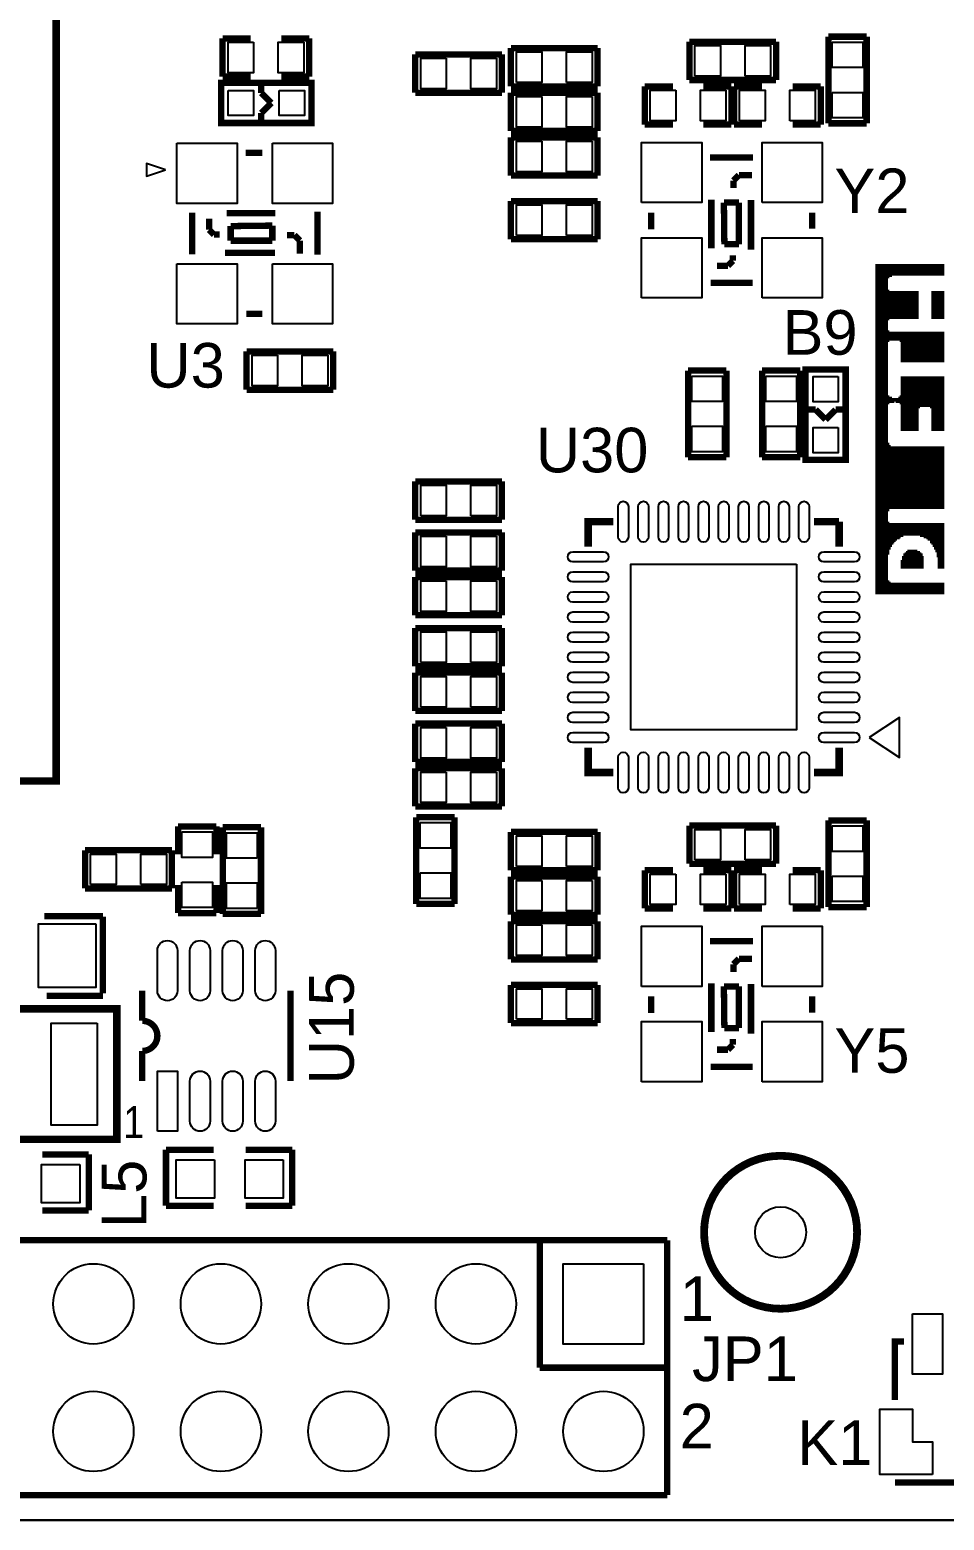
# Model space of a CAD drawing. Extents: x -38 to 87, y 0 to 70.
# Drawn here: x 46.7 to 64.92, y 0 to 29.7 of the extents above; entities that cross this region are included whole.
import ezdxf
from ezdxf.enums import TextEntityAlignment as Align

# ---------------------------------------------------------------- set-up
doc = ezdxf.new("R2010")
doc.units = 0
for name, color, linetype in [('BG_OUTLINE', 7, 'CONTINUOUS'), ('BG_SILKSCREEN_TOP', 2, 'CONTINUOUS'), ('PG_SILKSCREEN_TOP', 2, 'CONTINUOUS'), ('PIN_TOP', 1, 'CONTINUOUS'), ('RD_SILKSCREEN_TOP', 177, 'CONTINUOUS')]:
    doc.layers.add(name, color=color, linetype=linetype)

msp = doc.modelspace()

# ---------------------------------------------------------------- linework, layer by layer
at = {"layer": 'BG_OUTLINE'}
msp.add_lwpolyline([(84.00001, 0, 0.414211), (85.000008, 0.999998), (85.000008, 54.999992, 0.414213), (84.00001, 55.99999), (0.999998, 55.99999, 0.414214), (0, 54.999992), (0, 0.999998, 0.414212), (0.999998, 0)], format="xyb", close=True, dxfattribs=at)
msp.add_lwpolyline([(84.00001, 0), (0.999998, 0)], dxfattribs=at)
at = {"layer": 'BG_SILKSCREEN_TOP', "const_width": 0.0254}
for points in [[(63.55842, 18.4531), (63.55842, 25.0317)], [(63.58382, 18.4531), (63.58382, 25.0317)], [(63.60922, 18.4531), (63.60922, 25.0317)], [(63.63462, 18.4531), (63.63462, 25.0317)], [(63.66002, 18.4531), (63.66002, 25.0317)], [(63.68542, 18.4531), (63.68542, 25.0317)], [(63.71082, 18.4531), (63.71082, 25.0317)], [(63.73622, 18.4531), (63.73622, 25.0317)], [(63.76162, 18.4531), (63.76162, 25.0317)], [(63.78702, 18.4531), (63.78702, 25.0317)], [(63.81242, 24.7523), (63.81242, 25.0317)], [(63.83782, 24.7777), (63.83782, 25.0317)], [(63.86322, 24.7777), (63.86322, 25.0317)], [(63.88862, 24.8031), (63.88862, 25.0317)], [(63.91402, 24.8031), (63.91402, 25.0317)], [(63.93942, 24.8031), (63.93942, 25.0317)], [(63.96482, 24.8031), (63.96482, 25.0317)], [(63.99022, 24.8031), (63.99022, 25.0317)], [(64.01562, 24.8031), (64.01562, 25.0317)], [(64.04102, 24.8031), (64.04102, 25.0317)], [(64.06642, 24.8031), (64.06642, 25.0317)], [(64.09182, 24.8031), (64.09182, 25.0317)], [(64.11722, 24.8031), (64.11722, 25.0317)], [(64.14262, 24.8031), (64.14262, 25.0317)], [(64.16802, 24.8031), (64.16802, 25.0317)], [(64.19342, 24.8031), (64.19342, 25.0317)], [(64.21882, 24.8031), (64.21882, 25.0317)], [(64.24422, 24.8031), (64.24422, 25.0317)], [(64.26962, 24.8031), (64.26962, 25.0317)], [(64.29502, 24.8031), (64.29502, 25.0317)], [(64.32042, 24.8031), (64.32042, 25.0317)], [(64.34582, 24.8031), (64.34582, 25.0317)], [(64.37122, 24.8031), (64.37122, 25.0317)], [(64.39662, 24.8031), (64.39662, 25.0317)], [(64.42202, 24.8031), (64.42202, 25.0317)], [(64.44742, 24.8031), (64.44742, 25.0317)], [(64.47282, 24.8031), (64.47282, 25.0317)], [(64.49822, 24.8031), (64.49822, 25.0317)], [(64.52362, 24.8031), (64.52362, 25.0317)], [(64.54902, 24.8031), (64.54902, 25.0317)], [(64.57442, 24.8031), (64.57442, 25.0317)], [(64.59982, 24.8031), (64.59982, 25.0317)], [(64.62522, 24.8031), (64.62522, 25.0317)], [(64.65062, 24.8031), (64.65062, 25.0317)], [(64.67602, 24.8031), (64.67602, 25.0317)], [(64.70142, 24.8031), (64.70142, 25.0317)], [(64.72682, 24.8031), (64.72682, 25.0317)], [(64.75222, 24.8031), (64.75222, 25.0317)], [(64.77762, 24.8031), (64.77762, 25.0317)], [(64.80302, 24.8031), (64.80302, 25.0317)], [(64.82842, 24.8031), (64.82842, 25.0317)], [(64.85382, 24.8031), (64.85382, 25.0317)], [(64.87922, 24.8031), (64.87922, 25.0317)], [(64.90462, 24.8031), (64.90462, 25.0317)], [(63.81242, 23.9141), (63.81242, 24.5237)], [(63.83782, 23.9395), (63.83782, 24.4983)], [(63.86322, 23.9395), (63.86322, 24.4983)], [(63.88862, 23.9395), (63.88862, 24.4983)], [(63.91402, 23.9395), (63.91402, 24.4983)], [(63.93942, 23.9395), (63.93942, 24.4983)], [(63.96482, 23.9395), (63.96482, 24.4983)], [(63.99022, 23.9395), (63.99022, 24.4983)], [(64.01562, 23.9395), (64.01562, 24.4983)], [(64.04102, 23.9395), (64.04102, 24.4983)], [(64.06642, 23.9395), (64.06642, 24.4983)], [(64.09182, 23.9395), (64.09182, 24.4983)], [(64.11722, 23.9395), (64.11722, 24.4983)], [(64.14262, 23.9395), (64.14262, 24.4983)], [(64.16802, 23.9395), (64.16802, 24.4983)], [(64.19342, 23.9395), (64.19342, 24.4983)], [(64.21882, 23.9395), (64.21882, 24.4983)], [(64.24422, 23.9395), (64.24422, 24.4983)], [(64.26962, 23.9395), (64.26962, 24.4983)], [(64.29502, 23.9395), (64.29502, 24.4983)], [(64.32042, 23.9395), (64.32042, 24.4983)], [(64.34582, 23.9395), (64.34582, 24.4983)], [(64.37122, 23.9395), (64.37122, 24.4983)], [(64.39662, 23.9395), (64.39662, 24.4983)], [(64.67602, 23.9395), (64.67602, 24.4983)], [(64.70142, 23.9395), (64.70142, 24.4983)], [(64.72682, 23.9395), (64.72682, 24.4983)], [(64.75222, 23.9395), (64.75222, 24.4983)], [(64.77762, 23.9395), (64.77762, 24.4983)], [(64.80302, 23.9395), (64.80302, 24.4983)], [(64.82842, 23.9395), (64.82842, 24.4983)], [(64.85382, 23.9395), (64.85382, 24.4983)], [(64.87922, 23.9395), (64.87922, 24.4983)], [(64.90462, 23.9395), (64.90462, 24.4983)], [(63.81242, 23.4823), (63.81242, 23.7109)], [(63.83782, 23.5077), (63.83782, 23.6855)], [(63.86322, 23.5077), (63.86322, 23.6855)], [(63.88862, 23.5077), (63.88862, 23.6855)], [(63.91402, 23.5077), (63.91402, 23.6855)], [(63.93942, 23.5077), (63.93942, 23.6855)], [(63.96482, 23.5077), (63.96482, 23.6855)], [(63.99022, 23.5077), (63.99022, 23.6855)], [(64.01562, 23.5077), (64.01562, 23.6855)], [(64.04102, 23.4823), (64.04102, 23.6855)], [(64.06642, 23.0759), (64.06642, 23.6855)], [(64.09182, 23.0759), (64.09182, 23.6855)], [(64.11722, 23.0759), (64.11722, 23.6855)], [(64.14262, 23.0759), (64.14262, 23.6855)], [(64.16802, 23.0759), (64.16802, 23.6855)], [(64.19342, 23.0759), (64.19342, 23.6855)], [(64.21882, 23.0759), (64.21882, 23.6855)], [(64.24422, 23.0759), (64.24422, 23.6855)], [(64.26962, 23.0759), (64.26962, 23.6855)], [(64.29502, 23.0759), (64.29502, 23.6855)], [(64.32042, 23.0759), (64.32042, 23.6855)], [(64.34582, 23.0759), (64.34582, 23.6855)], [(64.37122, 23.0759), (64.37122, 23.6855)], [(64.39662, 23.0759), (64.39662, 23.6855)], [(64.42202, 23.0759), (64.42202, 23.6855)], [(64.44742, 23.0759), (64.44742, 23.6855)], [(64.47282, 23.0759), (64.47282, 23.6855)], [(64.49822, 23.0759), (64.49822, 23.6855)], [(64.52362, 23.0759), (64.52362, 23.6855)], [(64.54902, 23.0759), (64.54902, 23.6855)], [(64.57442, 23.0759), (64.57442, 23.6855)], [(64.59982, 23.0759), (64.59982, 23.6855)], [(64.62522, 23.0759), (64.62522, 23.6855)], [(64.65062, 23.0759), (64.65062, 23.6855)], [(64.67602, 23.0759), (64.67602, 23.6855)], [(64.70142, 23.0759), (64.70142, 23.6855)], [(64.72682, 23.0759), (64.72682, 23.6855)], [(64.75222, 23.0759), (64.75222, 23.6855)], [(64.77762, 23.0759), (64.77762, 23.6855)], [(64.80302, 23.0759), (64.80302, 23.6855)], [(64.82842, 23.0759), (64.82842, 23.6855)], [(64.85382, 23.0759), (64.85382, 23.6855)], [(64.87922, 23.0759), (64.87922, 23.6855)], [(64.90462, 23.0759), (64.90462, 23.6855)], [(64.06642, 21.7043), (64.06642, 22.7965)], [(64.09182, 21.7043), (64.09182, 22.7965)], [(64.11722, 21.7043), (64.11722, 22.7965)], [(64.14262, 21.7043), (64.14262, 22.7965)], [(64.16802, 21.7043), (64.16802, 22.7965)], [(64.19342, 21.7043), (64.19342, 22.7965)], [(64.21882, 21.7043), (64.21882, 22.7965)], [(64.24422, 21.7043), (64.24422, 22.7965)], [(64.26962, 21.7043), (64.26962, 22.7965)], [(64.29502, 21.7043), (64.29502, 22.7965)], [(64.32042, 21.7043), (64.32042, 22.7965)], [(64.34582, 21.7043), (64.34582, 22.7965)], [(64.37122, 21.7043), (64.37122, 22.7965)], [(64.39662, 21.7043), (64.39662, 22.7965)], [(64.42202, 22.1615), (64.42202, 22.7965)], [(64.44742, 22.1869), (64.44742, 22.7965)], [(64.47282, 22.1869), (64.47282, 22.7965)], [(64.49822, 22.1869), (64.49822, 22.7965)], [(64.52362, 22.1869), (64.52362, 22.7965)], [(64.54902, 22.1869), (64.54902, 22.7965)], [(64.57442, 22.1869), (64.57442, 22.7965)], [(64.59982, 22.1869), (64.59982, 22.7965)], [(64.62522, 22.1869), (64.62522, 22.7965)], [(64.65062, 22.1615), (64.65062, 22.7965)], [(64.67602, 21.7043), (64.67602, 22.7965)], [(64.70142, 21.7043), (64.70142, 22.7965)], [(64.72682, 21.7043), (64.72682, 22.7965)], [(64.75222, 21.7043), (64.75222, 22.7965)], [(64.77762, 21.7043), (64.77762, 22.7965)], [(64.80302, 21.7043), (64.80302, 22.7965)], [(64.82842, 21.7043), (64.82842, 22.7965)], [(64.85382, 21.7043), (64.85382, 22.7965)], [(64.87922, 21.7043), (64.87922, 22.7965)], [(64.90462, 21.7043), (64.90462, 22.7965)], [(63.81242, 22.2377), (63.81242, 22.4155)], [(63.83782, 22.2631), (63.83782, 22.3901)], [(63.86322, 22.2631), (63.86322, 22.3901)], [(63.88862, 22.2631), (63.88862, 22.3647)], [(63.91402, 22.2631), (63.91402, 22.3647)], [(63.93942, 22.2885), (63.93942, 22.3647)], [(63.96482, 22.2631), (63.96482, 22.3647)], [(63.99022, 22.2631), (63.99022, 22.3647)], [(64.01562, 22.2631), (64.01562, 22.3901)], [(64.04102, 22.2377), (64.04102, 22.4155)], [(63.81242, 20.1041), (63.81242, 21.4757)], [(63.83782, 20.1549), (63.83782, 21.4249)], [(63.86322, 20.1549), (63.86322, 21.3995)], [(63.88862, 20.1549), (63.88862, 21.3995)], [(63.91402, 20.1549), (63.91402, 21.3995)], [(63.93942, 20.1549), (63.93942, 21.3995)], [(63.96482, 20.1549), (63.96482, 21.3995)], [(63.99022, 20.1549), (63.99022, 21.3995)], [(64.01562, 20.1549), (64.01562, 21.3995)], [(64.04102, 20.1549), (64.04102, 21.3995)], [(64.06642, 20.1549), (64.06642, 21.3995)], [(64.09182, 20.1549), (64.09182, 21.3995)], [(64.11722, 20.1549), (64.11722, 21.3995)], [(64.14262, 20.1549), (64.14262, 21.3995)], [(64.16802, 20.1549), (64.16802, 21.3995)], [(64.19342, 20.1549), (64.19342, 21.3995)], [(64.21882, 20.1549), (64.21882, 21.3995)], [(64.24422, 20.1549), (64.24422, 21.3995)], [(64.26962, 20.1549), (64.26962, 21.3995)], [(64.29502, 20.1549), (64.29502, 21.3995)], [(64.32042, 20.1549), (64.32042, 21.3995)], [(64.34582, 20.1549), (64.34582, 21.3995)], [(64.37122, 20.1549), (64.37122, 21.3995)], [(64.39662, 20.1549), (64.39662, 21.3995)], [(64.42202, 20.1549), (64.42202, 21.3995)], [(64.44742, 20.1549), (64.44742, 21.3995)], [(64.47282, 20.1549), (64.47282, 21.3995)], [(64.49822, 20.1549), (64.49822, 21.3995)], [(64.52362, 20.1549), (64.52362, 21.3995)], [(64.54902, 20.1549), (64.54902, 21.3995)], [(64.57442, 20.1549), (64.57442, 21.3995)], [(64.59982, 20.1549), (64.59982, 21.3995)], [(64.62522, 20.1549), (64.62522, 21.3995)], [(64.65062, 20.1549), (64.65062, 21.3995)], [(64.67602, 20.1549), (64.67602, 21.3995)], [(64.70142, 20.1549), (64.70142, 21.3995)], [(64.72682, 20.1549), (64.72682, 21.3995)], [(64.75222, 20.1549), (64.75222, 21.3995)], [(64.77762, 20.1549), (64.77762, 21.3995)], [(64.80302, 20.1549), (64.80302, 21.3995)], [(64.82842, 20.1549), (64.82842, 21.3995)], [(64.85382, 20.1549), (64.85382, 21.3995)], [(64.87922, 20.1549), (64.87922, 21.3995)], [(64.90462, 20.1549), (64.90462, 21.3995)], [(63.81242, 19.2405), (63.81242, 19.9009)], [(63.83782, 19.3421), (63.83782, 19.8755)], [(63.86322, 19.3929), (63.86322, 19.8755)], [(63.88862, 19.4437), (63.88862, 19.8755)], [(63.91402, 19.4691), (63.91402, 19.8755)], [(63.93942, 19.4945), (63.93942, 19.8755)], [(63.96482, 19.5199), (63.96482, 19.8755)], [(63.99022, 19.5453), (63.99022, 19.8755)], [(64.01562, 19.5453), (64.01562, 19.8755)], [(64.04102, 19.5707), (64.04102, 19.8755)], [(64.06642, 19.5961), (64.06642, 19.8755)], [(64.09182, 19.5961), (64.09182, 19.8755)], [(64.11722, 19.6215), (64.11722, 19.8755)], [(64.14262, 19.6215), (64.14262, 19.8755)], [(64.16802, 19.6215), (64.16802, 19.8755)], [(64.19342, 19.6215), (64.19342, 19.8755)], [(64.21882, 19.6215), (64.21882, 19.8755)], [(64.24422, 19.6215), (64.24422, 19.8755)], [(64.26962, 19.6215), (64.26962, 19.8755)], [(64.29502, 19.6215), (64.29502, 19.8755)], [(64.32042, 19.6215), (64.32042, 19.8755)], [(64.34582, 19.6215), (64.34582, 19.8755)], [(64.37122, 19.6215), (64.37122, 19.8755)], [(64.39662, 19.6215), (64.39662, 19.8755)], [(64.42202, 19.6215), (64.42202, 19.8755)], [(64.44742, 19.5961), (64.44742, 19.8755)], [(64.47282, 19.5961), (64.47282, 19.8755)], [(64.49822, 19.5961), (64.49822, 19.8755)], [(64.52362, 19.5707), (64.52362, 19.8755)], [(64.54902, 19.5707), (64.54902, 19.8755)], [(64.57442, 19.5453), (64.57442, 19.8755)], [(64.59982, 19.5199), (64.59982, 19.8755)], [(64.62522, 19.5199), (64.62522, 19.8755)], [(64.65062, 19.4691), (64.65062, 19.8755)], [(64.67602, 19.4437), (64.67602, 19.8755)], [(64.70142, 19.3929), (64.70142, 19.8755)], [(64.72682, 19.3421), (64.72682, 19.8755)], [(64.75222, 19.2913), (64.75222, 19.8755)], [(64.77762, 19.1897), (64.77762, 19.8755)], [(64.80302, 18.9611), (64.80302, 19.8755)], [(64.82842, 18.9611), (64.82842, 19.8755)], [(64.85382, 18.9611), (64.85382, 19.8755)], [(64.87922, 18.9611), (64.87922, 19.8755)], [(64.90462, 18.9611), (64.90462, 19.8755)], [(64.16802, 18.9611), (64.16802, 19.3167)], [(64.19342, 18.9611), (64.19342, 19.3421)], [(64.21882, 18.9611), (64.21882, 19.3421)], [(64.24422, 18.9611), (64.24422, 19.3421)], [(64.26962, 18.9611), (64.26962, 19.3421)], [(64.29502, 18.9611), (64.29502, 19.3421)], [(64.32042, 18.9611), (64.32042, 19.3421)], [(64.34582, 18.9611), (64.34582, 19.3421)], [(64.37122, 18.9611), (64.37122, 19.3421)], [(64.39662, 18.9611), (64.39662, 19.3167)], [(64.42202, 18.9611), (64.42202, 19.3167)], [(64.06642, 18.9611), (64.06642, 19.1389)], [(64.09182, 18.9611), (64.09182, 19.2151)], [(64.11722, 18.9611), (64.11722, 19.2659)], [(64.14262, 18.9611), (64.14262, 19.2913)], [(64.44742, 18.9611), (64.44742, 19.2913)], [(64.47282, 18.9611), (64.47282, 19.2659)], [(64.49822, 18.9611), (64.49822, 19.2151)], [(63.81242, 18.4531), (63.81242, 18.7325)], [(63.83782, 18.4531), (63.83782, 18.7071)], [(63.86322, 18.4531), (63.86322, 18.6817)], [(63.88862, 18.4531), (63.88862, 18.6817)], [(63.91402, 18.4531), (63.91402, 18.6817)], [(63.93942, 18.4531), (63.93942, 18.6817)], [(63.96482, 18.4531), (63.96482, 18.6817)], [(63.99022, 18.4531), (63.99022, 18.6817)], [(64.01562, 18.4531), (64.01562, 18.6817)], [(64.04102, 18.4531), (64.04102, 18.6817)], [(64.06642, 18.4531), (64.06642, 18.6817)], [(64.09182, 18.4531), (64.09182, 18.6817)], [(64.11722, 18.4531), (64.11722, 18.6817)], [(64.14262, 18.4531), (64.14262, 18.6817)], [(64.16802, 18.4531), (64.16802, 18.6817)], [(64.19342, 18.4531), (64.19342, 18.6817)], [(64.21882, 18.4531), (64.21882, 18.6817)], [(64.24422, 18.4531), (64.24422, 18.6817)], [(64.26962, 18.4531), (64.26962, 18.6817)], [(64.29502, 18.4531), (64.29502, 18.6817)], [(64.32042, 18.4531), (64.32042, 18.6817)], [(64.34582, 18.4531), (64.34582, 18.6817)], [(64.37122, 18.4531), (64.37122, 18.6817)], [(64.39662, 18.4531), (64.39662, 18.6817)], [(64.42202, 18.4531), (64.42202, 18.6817)], [(64.44742, 18.4531), (64.44742, 18.6817)], [(64.47282, 18.4531), (64.47282, 18.6817)], [(64.49822, 18.4531), (64.49822, 18.6817)], [(64.52362, 18.4531), (64.52362, 18.6817)], [(64.54902, 18.4531), (64.54902, 18.6817)], [(64.57442, 18.4531), (64.57442, 18.6817)], [(64.59982, 18.4531), (64.59982, 18.6817)], [(64.62522, 18.4531), (64.62522, 18.6817)], [(64.65062, 18.4531), (64.65062, 18.6817)], [(64.67602, 18.4531), (64.67602, 18.6817)], [(64.70142, 18.4531), (64.70142, 18.6817)], [(64.72682, 18.4531), (64.72682, 18.6817)], [(64.75222, 18.4531), (64.75222, 18.6817)], [(64.77762, 18.4531), (64.77762, 18.6817)], [(64.80302, 18.4531), (64.80302, 18.6817)], [(64.82842, 18.4531), (64.82842, 18.6817)], [(64.85382, 18.4531), (64.85382, 18.6817)], [(64.87922, 18.4531), (64.87922, 18.6817)], [(64.90462, 18.4531), (64.90462, 18.6817)]]:
    msp.add_lwpolyline(points, dxfattribs=at)
at = {"layer": 'PG_SILKSCREEN_TOP'}
for points, const_width in [([(30.227499, 14.732508), (47.22749, 14.732508), (47.22749, 31.732499), (30.827497, 31.732499), (30.227499, 31.132501), (30.227499, 14.732508)], 0.150012), ([(51.100888, 29.530904), (50.542088, 29.530904)], 0.127), ([(50.542088, 29.530904), (50.542088, 28.768904)], 0.127), ([(52.269288, 29.530904), (51.710488, 29.530904)], 0.127), ([(52.269288, 28.768904), (52.269288, 29.530904)], 0.127), ([(61.5696, 29.464), (59.8424, 29.464)], 0.127), ([(59.8424, 29.464), (59.8424, 28.702)], 0.127), ([(61.5696, 28.702), (61.5696, 29.464)], 0.127), ([(62.611, 29.5656), (62.611, 27.8384)], 0.127), ([(63.373, 29.5656), (62.611, 29.5656)], 0.127), ([(63.373, 27.8384), (63.373, 29.5656)], 0.127), ([(54.3814, 29.21), (54.3814, 28.448)], 0.127), ([(56.1086, 29.21), (54.3814, 29.21)], 0.127), ([(56.1086, 28.448), (56.1086, 29.21)], 0.127), ([(58.0136, 29.337), (56.2864, 29.337)], 0.127), ([(56.2864, 29.337), (56.2864, 28.575)], 0.127), ([(58.0136, 28.575), (58.0136, 29.337)], 0.127), ([(50.542088, 28.768904), (51.100888, 28.768904)], 0.127), ([(51.710488, 28.768904), (52.269288, 28.768904)], 0.127), ([(50.513691, 28.645104), (50.513691, 27.845106), (52.31351, 27.845106), (52.31351, 28.645104), (50.513691, 28.645104)], 0.127), ([(51.313512, 28.595091), (51.313512, 28.445003)], 0.127), ([(56.2864, 28.575), (58.0136, 28.575)], 0.127), ([(59.5122, 28.575), (58.9534, 28.575)], 0.127), ([(58.9534, 28.575), (58.9534, 27.813)], 0.127), ([(59.8424, 28.702), (61.5696, 28.702)], 0.127), ([(60.6806, 28.575), (60.1218, 28.575)], 0.127), ([(60.6806, 27.813), (60.6806, 28.575)], 0.127), ([(61.2902, 28.575), (60.7314, 28.575)], 0.127), ([(60.7314, 28.575), (60.7314, 27.813)], 0.127), ([(62.4586, 28.575), (61.8998, 28.575)], 0.127), ([(62.4586, 27.813), (62.4586, 28.575)], 0.127), ([(51.313512, 28.445003), (51.513689, 28.245105)], 0.127), ([(51.513689, 28.245105), (51.313512, 28.045207)], 0.127), ([(54.3814, 28.448), (56.1086, 28.448)], 0.127), ([(56.2864, 28.448), (56.2864, 27.686)], 0.127), ([(58.0136, 28.448), (56.2864, 28.448)], 0.127), ([(58.0136, 27.686), (58.0136, 28.448)], 0.127), ([(51.313512, 28.045207), (51.313512, 27.904999)], 0.127), ([(56.2864, 27.686), (58.0136, 27.686)], 0.127), ([(58.9534, 27.813), (59.5122, 27.813)], 0.127), ([(60.1218, 27.813), (60.6806, 27.813)], 0.127), ([(60.7314, 27.813), (61.2902, 27.813)], 0.127), ([(61.8998, 27.813), (62.4586, 27.813)], 0.127), ([(62.611, 27.8384), (63.373, 27.8384)], 0.127), ([(56.2864, 27.559), (56.2864, 26.797)], 0.127), ([(58.0136, 27.559), (56.2864, 27.559)], 0.127), ([(58.0136, 26.797), (58.0136, 27.559)], 0.127), ([(51.004191, 27.250111), (51.334391, 27.250111)], 0.127), ([(60.249206, 27.157883), (61.109225, 27.157883)], 0.127), ([(56.2864, 26.797), (58.0136, 26.797)], 0.127), ([(60.719106, 26.697889), (60.829114, 26.807897)], 0.127), ([(60.719106, 26.548105), (60.719106, 26.697889)], 0.127), ([(60.829114, 26.807897), (61.089108, 26.807897)], 0.127), ([(52.434312, 26.079907), (52.434312, 25.219889)], 0.127), ([(58.0136, 26.289), (56.2864, 26.289)], 0.127), ([(56.2864, 26.289), (56.2864, 25.527)], 0.127), ([(58.0136, 25.527), (58.0136, 26.289)], 0.127), ([(60.279128, 25.347905), (60.279128, 26.318007)], 0.127), ([(60.529114, 26.257987), (60.53902, 25.427889)], 0.127), ([(60.829114, 26.257987), (60.529114, 26.257987)], 0.127), ([(60.829114, 25.427889), (60.829114, 26.257987)], 0.127), ([(61.069118, 25.317983), (61.069118, 26.307999)], 0.127), ([(49.934393, 26.059994), (49.934393, 25.229998)], 0.127), ([(50.274195, 25.940004), (50.274195, 25.719989)], 0.127), ([(50.624308, 26.050011), (51.59441, 26.050011)], 0.127), ([(51.53439, 25.799999), (50.704191, 25.789992)], 0.127), ([(50.704191, 25.789992), (50.704191, 25.5)], 0.127), ([(51.53439, 25.5), (51.53439, 25.799999)], 0.127), ([(59.079028, 25.727889), (59.079028, 26.058089)], 0.127), ([(62.28903, 25.738099), (62.28903, 26.058089)], 0.127), ([(50.274195, 25.719989), (50.374296, 25.619888)], 0.127), ([(50.374296, 25.619888), (50.484405, 25.619888)], 0.127), ([(50.704191, 25.5), (51.53439, 25.5)], 0.127), ([(51.824509, 25.610007), (51.974191, 25.610007)], 0.127), ([(51.974191, 25.610007), (52.0843, 25.5)], 0.127), ([(52.0843, 25.5), (52.0843, 25.240005)], 0.127), ([(56.2864, 25.527), (58.0136, 25.527)], 0.127), ([(50.594412, 25.259894), (51.584403, 25.259894)], 0.127), ([(60.53902, 25.427889), (60.829114, 25.427889)], 0.127), ([(60.709226, 25.097994), (60.709226, 25.208001)], 0.127), ([(60.38911, 24.997893), (60.609124, 24.997893)], 0.127), ([(60.609124, 24.997893), (60.709226, 25.097994)], 0.127), ([(60.269018, 24.658091), (61.099116, 24.658091)], 0.127), ([(51.014503, 24.040109), (51.334391, 24.040109)], 0.127), ([(51.020701, 23.291013), (51.020701, 22.529013)], 0.127), ([(52.747901, 23.291013), (51.020701, 23.291013)], 0.127), ([(52.747901, 22.529013), (52.747901, 23.291013)], 0.127), ([(59.817, 22.9108), (59.817, 21.1836)], 0.127), ([(60.579, 22.9108), (59.817, 22.9108)], 0.127), ([(60.579, 21.1836), (60.579, 22.9108)], 0.127), ([(61.2902, 22.9108), (61.2902, 21.1836)], 0.127), ([(62.0522, 22.9108), (61.2902, 22.9108)], 0.127), ([(62.0522, 21.1836), (62.0522, 22.9108)], 0.127), ([(62.955272, 22.932161), (62.155273, 22.932161), (62.155273, 21.132368), (62.955272, 21.132368), (62.955272, 22.932161)], 0.127), ([(51.020701, 22.529013), (52.747901, 22.529013)], 0.127), ([(62.355374, 22.132366), (62.215166, 22.132366)], 0.127), ([(62.555272, 21.932163), (62.355374, 22.132366)], 0.127), ([(62.75517, 22.132366), (62.555272, 21.932163)], 0.127), ([(62.905284, 22.132366), (62.75517, 22.132366)], 0.127), ([(59.817, 21.1836), (60.579, 21.1836)], 0.127), ([(61.2902, 21.1836), (62.0522, 21.1836)], 0.127), ([(56.1086, 20.701), (54.3814, 20.701)], 0.127), ([(54.3814, 20.701), (54.3814, 19.939)], 0.127), ([(56.1086, 19.939), (56.1086, 20.701)], 0.127), ([(54.3814, 19.939), (56.1086, 19.939)], 0.127), ([(58.325004, 19.898995), (57.825005, 19.898995), (57.825005, 19.398996)], 0.150012), ([(62.824995, 19.898995), (62.324996, 19.898995)], 0.150012), ([(62.824995, 19.398996), (62.824995, 19.898995)], 0.150012), ([(54.3814, 19.685), (54.3814, 18.923)], 0.127), ([(56.1086, 19.685), (54.3814, 19.685)], 0.127), ([(56.1086, 18.923), (56.1086, 19.685)], 0.127), ([(54.3814, 18.923), (56.1086, 18.923)], 0.127), ([(54.3814, 18.796), (54.3814, 18.034)], 0.127), ([(56.1086, 18.796), (54.3814, 18.796)], 0.127), ([(56.1086, 18.034), (56.1086, 18.796)], 0.127), ([(54.3814, 18.034), (56.1086, 18.034)], 0.127), ([(56.1086, 17.78), (54.3814, 17.78)], 0.127), ([(54.3814, 17.78), (54.3814, 17.018)], 0.127), ([(56.1086, 17.018), (56.1086, 17.78)], 0.127), ([(54.3814, 17.018), (56.1086, 17.018)], 0.127), ([(56.1086, 16.891), (54.3814, 16.891)], 0.127), ([(54.3814, 16.891), (54.3814, 16.129)], 0.127), ([(56.1086, 16.129), (56.1086, 16.891)], 0.127), ([(54.3814, 16.129), (56.1086, 16.129)], 0.127), ([(54.3814, 15.875), (54.3814, 15.113)], 0.127), ([(56.1086, 15.875), (54.3814, 15.875)], 0.127), ([(56.1086, 15.113), (56.1086, 15.875)], 0.127), ([(57.825005, 15.399004), (57.825005, 14.899005), (58.325004, 14.899005)], 0.150012), ([(62.324996, 14.899005), (62.824995, 14.899005), (62.824995, 15.399004)], 0.150012), ([(54.3814, 15.113), (56.1086, 15.113)], 0.127), ([(54.3814, 14.986), (54.3814, 14.224)], 0.127), ([(56.1086, 14.986), (54.3814, 14.986)], 0.127), ([(56.1086, 14.224), (56.1086, 14.986)], 0.127), ([(54.3814, 14.224), (56.1086, 14.224)], 0.127), ([(54.40172, 14.01064), (54.40172, 12.28344)], 0.127), ([(55.16372, 14.01064), (54.40172, 14.01064)], 0.127), ([(55.16372, 12.28344), (55.16372, 14.01064)], 0.127), ([(62.611, 13.9446), (62.611, 12.2174)], 0.127), ([(63.373, 13.9446), (62.611, 13.9446)], 0.127), ([(63.373, 12.2174), (63.373, 13.9446)], 0.127), ([(49.657, 13.825499), (49.657, 13.266699)], 0.127), ([(50.419, 13.825499), (49.657, 13.825499)], 0.127), ([(50.419, 13.266699), (50.419, 13.825499)], 0.127), ([(50.546, 13.809701), (50.546, 12.082501)], 0.127), ([(51.308, 13.809701), (50.546, 13.809701)], 0.127), ([(51.308, 12.082501), (51.308, 13.809701)], 0.127), ([(58.0136, 13.716), (56.2864, 13.716)], 0.127), ([(56.2864, 13.716), (56.2864, 12.954)], 0.127), ([(58.0136, 12.954), (58.0136, 13.716)], 0.127), ([(61.5696, 13.843), (59.8424, 13.843)], 0.127), ([(59.8424, 13.843), (59.8424, 13.081)], 0.127), ([(61.5696, 13.081), (61.5696, 13.843)], 0.127), ([(49.53254, 13.35278), (47.80534, 13.35278)], 0.127), ([(47.80534, 13.35278), (47.80534, 12.59078)], 0.127), ([(49.53254, 12.59078), (49.53254, 13.35278)], 0.127), ([(59.8424, 13.081), (61.5696, 13.081)], 0.127), ([(56.2864, 12.954), (58.0136, 12.954)], 0.127), ([(56.2864, 12.827), (56.2864, 12.065)], 0.127), ([(58.0136, 12.827), (56.2864, 12.827)], 0.127), ([(58.0136, 12.065), (58.0136, 12.827)], 0.127), ([(59.5122, 12.954), (58.9534, 12.954)], 0.127), ([(58.9534, 12.954), (58.9534, 12.192)], 0.127), ([(60.6806, 12.954), (60.1218, 12.954)], 0.127), ([(60.6806, 12.192), (60.6806, 12.954)], 0.127), ([(61.2902, 12.954), (60.7314, 12.954)], 0.127), ([(60.7314, 12.954), (60.7314, 12.192)], 0.127), ([(62.4586, 12.954), (61.8998, 12.954)], 0.127), ([(62.4586, 12.192), (62.4586, 12.954)], 0.127), ([(47.80534, 12.59078), (49.53254, 12.59078)], 0.127), ([(49.657, 12.657099), (49.657, 12.098299)], 0.127), ([(50.419, 12.098299), (50.419, 12.657099)], 0.127), ([(54.40172, 12.28344), (55.16372, 12.28344)], 0.127), ([(58.9534, 12.192), (59.5122, 12.192)], 0.127), ([(60.1218, 12.192), (60.6806, 12.192)], 0.127), ([(60.7314, 12.192), (61.2902, 12.192)], 0.127), ([(61.8998, 12.192), (62.4586, 12.192)], 0.127), ([(62.611, 12.2174), (63.373, 12.2174)], 0.127), ([(48.1584, 12.0396), (46.99, 12.0396)], 0.127), ([(48.1584, 10.5029), (48.1584, 12.0269)], 0.127), ([(49.657, 12.098299), (50.419, 12.098299)], 0.127), ([(50.546, 12.082501), (51.308, 12.082501)], 0.127), ([(56.2864, 12.065), (58.0136, 12.065)], 0.127), ([(56.2864, 11.938), (56.2864, 11.176)], 0.127), ([(58.0136, 11.938), (56.2864, 11.938)], 0.127), ([(58.0136, 11.176), (58.0136, 11.938)], 0.127), ([(60.249206, 11.536959), (61.109123, 11.536959)], 0.127), ([(56.2864, 11.176), (58.0136, 11.176)], 0.127), ([(60.719106, 11.076838), (60.829114, 11.186947)], 0.127), ([(60.719106, 10.927156), (60.719106, 11.076838)], 0.127), ([(60.829114, 11.186947), (61.089108, 11.186947)], 0.127), ([(58.0136, 10.668), (56.2864, 10.668)], 0.127), ([(56.2864, 10.668), (56.2864, 9.906)], 0.127), ([(58.0136, 9.906), (58.0136, 10.668)], 0.127), ([(60.279026, 9.726955), (60.279026, 10.697058)], 0.127), ([(60.529114, 10.637037), (60.53902, 9.806838)], 0.127), ([(60.829114, 10.637037), (60.529114, 10.637037)], 0.127), ([(60.829114, 9.806838), (60.829114, 10.637037)], 0.127), ([(61.069118, 9.69706), (61.069118, 10.68705)], 0.127), ([(47.0408, 10.4521), (48.1584, 10.4521)], 0.127), ([(51.894207, 8.752103), (51.894207, 10.551897)], 0.127), ([(59.079028, 10.106838), (59.079028, 10.437038)], 0.127), ([(62.28903, 10.11715), (62.28903, 10.437038)], 0.127), ([(48.435997, 10.189997), (45.036003, 10.189997), (45.036003, 7.590003), (48.435997, 7.590003), (48.435997, 10.189997)], 0.150012), ([(56.2864, 9.906), (58.0136, 9.906)], 0.127), ([(60.53902, 9.806838), (60.829114, 9.806838)], 0.127), ([(60.609023, 9.376842), (60.709124, 9.476943)], 0.127), ([(60.709124, 9.476943), (60.709124, 9.587052)], 0.127), ([(48.943793, 9.352001), (48.943793, 8.752103)], 0.127), ([(60.38911, 9.376842), (60.609023, 9.376842)], 0.127), ([(60.269018, 9.037041), (61.099116, 9.037041)], 0.127), ([(49.4157, 7.38378), (50.3682, 7.38378)], 0.127), ([(49.4157, 6.26618), (49.4157, 7.38378)], 0.127), ([(51.9303, 7.38378), (51.0032, 7.38378)], 0.127), ([(51.9303, 6.26618), (51.9303, 7.38378)], 0.127), ([(47.876409, 7.2898), (46.949309, 7.2898)], 0.127), ([(47.876409, 6.1722), (47.876409, 7.2898)], 0.127), ([(50.3682, 6.26618), (49.4157, 6.26618)], 0.127), ([(51.0032, 6.26618), (51.9303, 6.26618)], 0.127), ([(46.949309, 6.1722), (47.876409, 6.1722)], 0.127), ([(8.600008, 5.579999), (59.400008, 5.579999)], 0.127), ([(56.860008, 5.579999), (56.860008, 3.039999)], 0.127), ([(59.400008, 5.579999), (59.400008, 0.499999)], 0.127), ([(64.116001, 3.563493), (63.935991, 3.563493), (63.935991, 2.393493)], 0.127), ([(56.860008, 3.039999), (59.400008, 3.039999)], 0.127), ([(63.935991, 0.753491), (68.636007, 0.753491)], 0.127), ([(59.400008, 0.499999), (8.600008, 0.499999)], 0.127)]:
    msp.add_lwpolyline(points, dxfattribs=dict(at, const_width=const_width))
for points in [[(49.406404, 26.910005), (49.025404, 27.037005), (49.025404, 26.783005)], [(63.424994, 15.599004), (64.024993, 15.199004), (64.024993, 15.999003)]]:
    msp.add_lwpolyline(points, close=True, dxfattribs=at)
for points, const_width in [([(48.943793, 10.551897), (48.943793, 9.951999, -0.999915), (48.943793, 9.352001)], 0.127), ([(63.1825, 5.73786, 1), (60.1345, 5.73786, 1), (63.1825, 5.73786)], 0.154889)]:
    msp.add_lwpolyline(points, format="xyb", dxfattribs=dict(at, const_width=const_width))
at = {"layer": 'PIN_TOP'}
for points in [[(51.159588, 29.454704), (51.159588, 28.845104), (50.651588, 28.845104), (50.651588, 29.454704)], [(52.159789, 29.454704), (52.159789, 28.845104), (51.651789, 28.845104), (51.651789, 29.454704)], [(62.6872, 29.456101), (63.2968, 29.456101), (63.2968, 28.948101), (62.6872, 28.948101)], [(54.998899, 29.1338), (54.998899, 28.5242), (54.490899, 28.5242), (54.490899, 29.1338)], [(55.999101, 29.1338), (55.999101, 28.5242), (55.491101, 28.5242), (55.491101, 29.1338)], [(56.395899, 28.6512), (56.395899, 29.2608), (56.903899, 29.2608), (56.903899, 28.6512)], [(57.396101, 28.6512), (57.396101, 29.2608), (57.904101, 29.2608), (57.904101, 28.6512)], [(59.951899, 28.7782), (59.951899, 29.3878), (60.459899, 29.3878), (60.459899, 28.7782)], [(60.952101, 28.7782), (60.952101, 29.3878), (61.460101, 29.3878), (61.460101, 28.7782)], [(50.655538, 28.495155), (51.155638, 28.495155), (51.155638, 27.995054), (50.655538, 27.995054)], [(51.671537, 28.495155), (52.171638, 28.495155), (52.171638, 27.995054), (51.671537, 27.995054)], [(56.903899, 28.3718), (56.903899, 27.7622), (56.395899, 27.7622), (56.395899, 28.3718)], [(57.904101, 28.3718), (57.904101, 27.7622), (57.396101, 27.7622), (57.396101, 28.3718)], [(59.570899, 28.4988), (59.570899, 27.8892), (59.062899, 27.8892), (59.062899, 28.4988)], [(60.571101, 28.4988), (60.571101, 27.8892), (60.063101, 27.8892), (60.063101, 28.4988)], [(60.840899, 27.8892), (60.840899, 28.4988), (61.348899, 28.4988), (61.348899, 27.8892)], [(61.841101, 27.8892), (61.841101, 28.4988), (62.349101, 28.4988), (62.349101, 27.8892)], [(62.6872, 28.455899), (63.2968, 28.455899), (63.2968, 27.947899), (62.6872, 27.947899)], [(49.634445, 27.439849), (50.834341, 27.439849), (50.834341, 26.239953), (49.634445, 26.239953)], [(51.534466, 27.439849), (52.734362, 27.439849), (52.734362, 26.239953), (51.534466, 26.239953)], [(56.903899, 27.4828), (56.903899, 26.8732), (56.395899, 26.8732), (56.395899, 27.4828)], [(57.904101, 27.4828), (57.904101, 26.8732), (57.396101, 26.8732), (57.396101, 27.4828)], [(58.889265, 26.258063), (58.889265, 27.457959), (60.089161, 27.457959), (60.089161, 26.258063)], [(61.289057, 26.258063), (61.289057, 27.457959), (62.488953, 27.457959), (62.488953, 26.258063)], [(56.395899, 25.6032), (56.395899, 26.2128), (56.903899, 26.2128), (56.903899, 25.6032)], [(57.396101, 25.6032), (57.396101, 26.2128), (57.904101, 26.2128), (57.904101, 25.6032)], [(58.889265, 24.358041), (58.889265, 25.557937), (60.089161, 25.557937), (60.089161, 24.358041)], [(61.289057, 24.358041), (61.289057, 25.557937), (62.488953, 25.557937), (62.488953, 24.358041)], [(49.634445, 25.040057), (50.834341, 25.040057), (50.834341, 23.840161), (49.634445, 23.840161)], [(51.534466, 25.040057), (52.734362, 25.040057), (52.734362, 23.840161), (51.534466, 23.840161)], [(51.6382, 23.214813), (51.6382, 22.605213), (51.1302, 22.605213), (51.1302, 23.214813)], [(52.638401, 23.214813), (52.638401, 22.605213), (52.130401, 22.605213), (52.130401, 23.214813)], [(59.8932, 22.801301), (60.5028, 22.801301), (60.5028, 22.293301), (59.8932, 22.293301)], [(61.3664, 22.801301), (61.976, 22.801301), (61.976, 22.293301), (61.3664, 22.293301)], [(62.805323, 22.790315), (62.805323, 22.290214), (62.305222, 22.290214), (62.305222, 22.790315)], [(59.8932, 21.801099), (60.5028, 21.801099), (60.5028, 21.293099), (59.8932, 21.293099)], [(61.3664, 21.801099), (61.976, 21.801099), (61.976, 21.293099), (61.3664, 21.293099)], [(62.805323, 21.774315), (62.805323, 21.274214), (62.305222, 21.274214), (62.305222, 21.774315)], [(54.490899, 20.0152), (54.490899, 20.6248), (54.998899, 20.6248), (54.998899, 20.0152)], [(55.491101, 20.0152), (55.491101, 20.6248), (55.999101, 20.6248), (55.999101, 20.0152)], [(54.998899, 19.6088), (54.998899, 18.9992), (54.490899, 18.9992), (54.490899, 19.6088)], [(55.999101, 19.6088), (55.999101, 18.9992), (55.491101, 18.9992), (55.491101, 19.6088)], [(61.976, 19.05), (61.976, 15.748), (58.674, 15.748), (58.674, 19.05)], [(54.998899, 18.7198), (54.998899, 18.1102), (54.490899, 18.1102), (54.490899, 18.7198)], [(55.999101, 18.7198), (55.999101, 18.1102), (55.491101, 18.1102), (55.491101, 18.7198)], [(54.490899, 17.0942), (54.490899, 17.7038), (54.998899, 17.7038), (54.998899, 17.0942)], [(55.491101, 17.0942), (55.491101, 17.7038), (55.999101, 17.7038), (55.999101, 17.0942)], [(54.490899, 16.2052), (54.490899, 16.8148), (54.998899, 16.8148), (54.998899, 16.2052)], [(55.491101, 16.2052), (55.491101, 16.8148), (55.999101, 16.8148), (55.999101, 16.2052)], [(54.998899, 15.7988), (54.998899, 15.1892), (54.490899, 15.1892), (54.490899, 15.7988)], [(55.999101, 15.7988), (55.999101, 15.1892), (55.491101, 15.1892), (55.491101, 15.7988)], [(54.998899, 14.9098), (54.998899, 14.3002), (54.490899, 14.3002), (54.490899, 14.9098)], [(55.999101, 14.9098), (55.999101, 14.3002), (55.491101, 14.3002), (55.491101, 14.9098)], [(49.7332, 13.716), (50.3428, 13.716), (50.3428, 13.208), (49.7332, 13.208)], [(51.2318, 13.192201), (50.6222, 13.192201), (50.6222, 13.700201), (51.2318, 13.700201)], [(54.47792, 13.901141), (55.08752, 13.901141), (55.08752, 13.393141), (54.47792, 13.393141)], [(59.951899, 13.1572), (59.951899, 13.7668), (60.459899, 13.7668), (60.459899, 13.1572)], [(60.952101, 13.1572), (60.952101, 13.7668), (61.460101, 13.7668), (61.460101, 13.1572)], [(62.6872, 13.835101), (63.2968, 13.835101), (63.2968, 13.327101), (62.6872, 13.327101)], [(56.395899, 13.0302), (56.395899, 13.6398), (56.903899, 13.6398), (56.903899, 13.0302)], [(57.396101, 13.0302), (57.396101, 13.6398), (57.904101, 13.6398), (57.904101, 13.0302)], [(47.914839, 12.66698), (47.914839, 13.27658), (48.422839, 13.27658), (48.422839, 12.66698)], [(48.915041, 12.66698), (48.915041, 13.27658), (49.423041, 13.27658), (49.423041, 12.66698)], [(54.47792, 12.900939), (55.08752, 12.900939), (55.08752, 12.392939), (54.47792, 12.392939)], [(59.570899, 12.8778), (59.570899, 12.2682), (59.062899, 12.2682), (59.062899, 12.8778)], [(60.571101, 12.8778), (60.571101, 12.2682), (60.063101, 12.2682), (60.063101, 12.8778)], [(60.840899, 12.2682), (60.840899, 12.8778), (61.348899, 12.8778), (61.348899, 12.2682)], [(61.841101, 12.2682), (61.841101, 12.8778), (62.349101, 12.8778), (62.349101, 12.2682)], [(62.6872, 12.834899), (63.2968, 12.834899), (63.2968, 12.326899), (62.6872, 12.326899)], [(49.7332, 12.715799), (50.3428, 12.715799), (50.3428, 12.207799), (49.7332, 12.207799)], [(51.2318, 12.192), (50.6222, 12.192), (50.6222, 12.7), (51.2318, 12.7)], [(56.903899, 12.7508), (56.903899, 12.1412), (56.395899, 12.1412), (56.395899, 12.7508)], [(57.904101, 12.7508), (57.904101, 12.1412), (57.396101, 12.1412), (57.396101, 12.7508)], [(48.0187, 11.8872), (48.0187, 10.6172), (46.8757, 10.6172), (46.8757, 11.8872)], [(56.903899, 11.8618), (56.903899, 11.2522), (56.395899, 11.2522), (56.395899, 11.8618)], [(57.904101, 11.8618), (57.904101, 11.2522), (57.396101, 11.2522), (57.396101, 11.8618)], [(58.889265, 10.637114), (58.889265, 11.83701), (60.089161, 11.83701), (60.089161, 10.637114)], [(61.289057, 10.637114), (61.289057, 11.83701), (62.488953, 11.83701), (62.488953, 10.637114)], [(56.395899, 9.9822), (56.395899, 10.5918), (56.903899, 10.5918), (56.903899, 9.9822)], [(57.396101, 9.9822), (57.396101, 10.5918), (57.904101, 10.5918), (57.904101, 9.9822)], [(48.043211, 9.906), (48.043211, 7.874), (47.128811, 7.874), (47.128811, 9.906)], [(58.889265, 8.737092), (58.889265, 9.936988), (60.089161, 9.936988), (60.089161, 8.737092)], [(61.289057, 8.737092), (61.289057, 9.936988), (62.488953, 9.936988), (62.488953, 8.737092)], [(49.243894, 7.752055), (49.243894, 8.951951), (49.643894, 8.951951), (49.643894, 7.752055)], [(50.3809, 7.18058), (50.3809, 6.41858), (49.6189, 6.41858), (49.6189, 7.18058)], [(51.7525, 7.18058), (51.7525, 6.41858), (50.9905, 6.41858), (50.9905, 7.18058)], [(47.698609, 7.0866), (47.698609, 6.3246), (46.936609, 6.3246), (46.936609, 7.0866)], [(58.929956, 5.109947), (58.929956, 3.510051), (57.330061, 3.510051), (57.330061, 5.109947)], [(64.286003, 4.113479), (64.886002, 4.113479), (64.886002, 2.913482), (64.286003, 2.913482)], [(64.686002, 0.91346), (63.636017, 0.91346), (63.636017, 2.213483), (64.286003, 2.213483), (64.286003, 1.563472), (64.686002, 1.563472)]]:
    msp.add_lwpolyline(points, close=True, dxfattribs=at)
for points in [[(58.423404, 19.594195), (58.423404, 20.203795, -1), (58.626604, 20.203795), (58.626604, 19.594195, -1)], [(58.823403, 19.594195), (58.823403, 20.203795, -1), (59.026603, 20.203795), (59.026603, 19.594195, -1)], [(59.223402, 19.594195), (59.223402, 20.203795, -1), (59.426602, 20.203795), (59.426602, 19.594195, -1)], [(59.623401, 19.594195), (59.623401, 20.203795, -1), (59.826601, 20.203795), (59.826601, 19.594195, -1)], [(60.0234, 19.594195), (60.0234, 20.203795, -1), (60.2266, 20.203795), (60.2266, 19.594195, -1)], [(60.4234, 19.594195), (60.4234, 20.203795, -1), (60.6266, 20.203795), (60.6266, 19.594195, -1)], [(60.823399, 19.594195), (60.823399, 20.203795, -1), (61.026599, 20.203795), (61.026599, 19.594195, -1)], [(61.223398, 19.594195), (61.223398, 20.203795, -1), (61.426598, 20.203795), (61.426598, 19.594195, -1)], [(61.623397, 19.594195), (61.623397, 20.203795, -1), (61.826597, 20.203795), (61.826597, 19.594195, -1)], [(62.023396, 19.594195), (62.023396, 20.203795, -1), (62.226596, 20.203795), (62.226596, 19.594195, -1)], [(57.520205, 19.300596), (58.129805, 19.300596, -1), (58.129805, 19.097396), (57.520205, 19.097396, -1)], [(62.520195, 19.300596), (63.129795, 19.300596, -1), (63.129795, 19.097396), (62.520195, 19.097396, -1)], [(57.520205, 18.900597), (58.129805, 18.900597, -1), (58.129805, 18.697397), (57.520205, 18.697397, -1)], [(62.520195, 18.900597), (63.129795, 18.900597, -1), (63.129795, 18.697397), (62.520195, 18.697397, -1)], [(57.520205, 18.500598), (58.129805, 18.500598, -1), (58.129805, 18.297398), (57.520205, 18.297398, -1)], [(62.520195, 18.500598), (63.129795, 18.500598, -1), (63.129795, 18.297398), (62.520195, 18.297398, -1)], [(57.520205, 18.100599), (58.129805, 18.100599, -1), (58.129805, 17.897399), (57.520205, 17.897399, -1)], [(62.520195, 18.100599), (63.129795, 18.100599, -1), (63.129795, 17.897399), (62.520195, 17.897399, -1)], [(57.520205, 17.7006), (58.129805, 17.7006, -1), (58.129805, 17.4974), (57.520205, 17.4974, -1)], [(62.520195, 17.7006), (63.129795, 17.7006, -1), (63.129795, 17.4974), (62.520195, 17.4974, -1)], [(57.520205, 17.3006), (58.129805, 17.3006, -1), (58.129805, 17.0974), (57.520205, 17.0974, -1)], [(62.520195, 17.3006), (63.129795, 17.3006, -1), (63.129795, 17.0974), (62.520195, 17.0974, -1)], [(57.520205, 16.900601), (58.129805, 16.900601, -1), (58.129805, 16.697401), (57.520205, 16.697401, -1)], [(62.520195, 16.900601), (63.129795, 16.900601, -1), (63.129795, 16.697401), (62.520195, 16.697401, -1)], [(57.520205, 16.500602), (58.129805, 16.500602, -1), (58.129805, 16.297402), (57.520205, 16.297402, -1)], [(62.520195, 16.500602), (63.129795, 16.500602, -1), (63.129795, 16.297402), (62.520195, 16.297402, -1)], [(57.520205, 16.100603), (58.129805, 16.100603, -1), (58.129805, 15.897403), (57.520205, 15.897403, -1)], [(62.520195, 16.100603), (63.129795, 16.100603, -1), (63.129795, 15.897403), (62.520195, 15.897403, -1)], [(57.520205, 15.700604), (58.129805, 15.700604, -1), (58.129805, 15.497404), (57.520205, 15.497404, -1)], [(62.520195, 15.700604), (63.129795, 15.700604, -1), (63.129795, 15.497404), (62.520195, 15.497404, -1)], [(58.423404, 14.594205), (58.423404, 15.203805, -1), (58.626604, 15.203805), (58.626604, 14.594205, -1)], [(58.823403, 14.594205), (58.823403, 15.203805, -1), (59.026603, 15.203805), (59.026603, 14.594205, -1)], [(59.223402, 14.594205), (59.223402, 15.203805, -1), (59.426602, 15.203805), (59.426602, 14.594205, -1)], [(59.623401, 14.594205), (59.623401, 15.203805, -1), (59.826601, 15.203805), (59.826601, 14.594205, -1)], [(60.0234, 14.594205), (60.0234, 15.203805, -1), (60.2266, 15.203805), (60.2266, 14.594205, -1)], [(60.4234, 14.594205), (60.4234, 15.203805, -1), (60.6266, 15.203805), (60.6266, 14.594205, -1)], [(60.823399, 14.594205), (60.823399, 15.203805, -1), (61.026599, 15.203805), (61.026599, 14.594205, -1)], [(61.223398, 14.594205), (61.223398, 15.203805, -1), (61.426598, 15.203805), (61.426598, 14.594205, -1)], [(61.623397, 14.594205), (61.623397, 15.203805, -1), (61.826597, 15.203805), (61.826597, 14.594205, -1)], [(62.023396, 14.594205), (62.023396, 15.203805, -1), (62.226596, 15.203805), (62.226596, 14.594205, -1)], [(49.643894, 11.351946), (49.643894, 10.552049, -1), (49.243894, 10.552049), (49.243894, 11.351946, -1)], [(50.293905, 11.351946), (50.293905, 10.552049, -1), (49.893906, 10.552049), (49.893906, 11.351946, -1)], [(50.944094, 11.351946), (50.944094, 10.552049, -1), (50.544095, 10.552049), (50.544095, 11.351946, -1)], [(51.594106, 11.351946), (51.594106, 10.552049, -1), (51.194106, 10.552049), (51.194106, 11.351946, -1)], [(50.293905, 8.751951), (50.293905, 7.952054, -1), (49.893906, 7.952054), (49.893906, 8.751951, -1)], [(50.944094, 8.751951), (50.944094, 7.952054, -1), (50.544095, 7.952054), (50.544095, 8.751951, -1)], [(51.594106, 8.751951), (51.594106, 7.952054, -1), (51.194106, 7.952054), (51.194106, 8.751951, -1)]]:
    msp.add_lwpolyline(points, format="xyb", close=True, dxfattribs=at)
for centre, radius in [((61.6585, 5.73786), 0.508), ((47.970008, 4.309999), 0.799948), ((50.510008, 4.309999), 0.799948), ((53.050008, 4.309999), 0.799948), ((55.590008, 4.309999), 0.799948), ((47.970008, 1.769999), 0.799948), ((50.510008, 1.769999), 0.799948), ((53.050008, 1.769999), 0.799948), ((55.590008, 1.769999), 0.799948), ((58.130008, 1.769999), 0.799948)]:
    msp.add_circle(centre, radius, dxfattribs=at)

# ---------------------------------------------------------------- texts
at = {"layer": 'BG_SILKSCREEN_TOP', "width": 0.88}
msp.add_text('1', height=0.635, dxfattribs=at).set_placement((48.5648, 7.616622))
at = {"layer": 'PG_SILKSCREEN_TOP', "width": 1.028571}
for s, p in [('1', (59.648928, 3.970452)), ('2', (59.648928, 1.430452))]:
    msp.add_text(s, height=0.889, dxfattribs=at).set_placement(p)
at = {"layer": 'RD_SILKSCREEN_TOP', "width": 1.028571}
for s, p in [('Y2', (62.73038, 26.048538)), ('B9', (61.6966, 23.226598)), ('U3', (49.02454, 22.571278)), ('U30', (56.7817, 20.882178)), ('Y5', (62.73038, 8.916238)), ('JP1', (59.89574, 2.771978))]:
    msp.add_text(s, height=0.889, dxfattribs=at).set_placement(p)
for s, p in [('U15', (53.156282, 8.6868)), ('L5', (49.026242, 5.82422))]:
    msp.add_text(s, height=0.889, rotation=90, dxfattribs=at).set_placement(p)
msp.add_text('K1', height=0.889, dxfattribs=at).set_placement((62.738, 1.100658), align=Align.CENTER)

doc.saveas('drawing.dxf')
